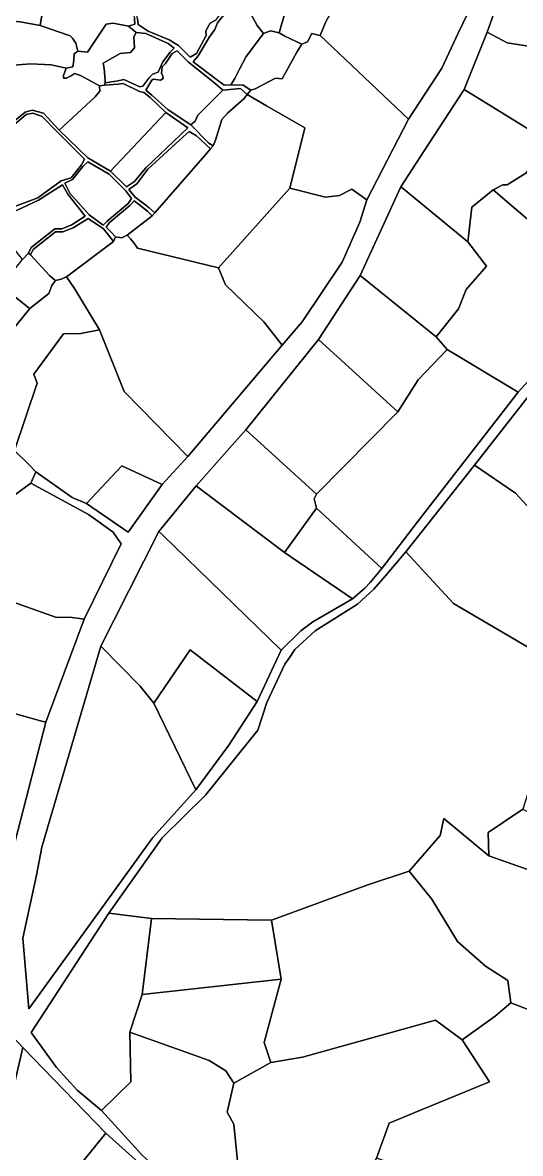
# Model space of a CAD drawing. Extents: x 542555 to 550520, y 1840485 to 1846995.
# Drawn here: x 549316.4 to 549481.6, y 1843547.3 to 1843922.2 of the extents above; entities that cross this region are included whole.
import ezdxf

# ---------------------------------------------------------------- set-up
doc = ezdxf.new("R2010")
doc.units = 0
doc.layers.add('Level 30', color=7, linetype='Continuous')

msp = doc.modelspace()

# ---------------------------------------------------------------- linework, layer by layer
at = {"layer": 'Level 30'}
for points in [[(549504.54, 1843929.13), (549499.53, 1843918.57), (549495.6, 1843915.58), (549488.5, 1843913.68), (549477.16, 1843915.46), (549470.54, 1843919.01), (549476.5576, 1843935.7804), (549488.09, 1843967.92), (549488.1539, 1843967.9024), (549502.8, 1843963.86), (549500.43, 1843959.49), (549498.75, 1843951.69), (549499.57, 1843948.6), (549500.53, 1843943.71), (549498.47, 1843940.71), (549497.6, 1843935.78), (549498.46, 1843931.69)], [(549405.04, 1843931.16), (549401.56, 1843918.84), (549398.61, 1843919.42), (549396.36, 1843918.6), (549394.16, 1843921.17), (549391.52, 1843926.09), (549386.72, 1843926.81), (549384.19, 1843926.68), (549381.7, 1843924.81), (549378.22, 1843928.71), (549375.78, 1843932.37), (549375.12, 1843934.51), (549378.07, 1843935.94), (549404.94, 1843945.87), (549406.66, 1843944.98), (549408.59, 1843944.1)], [(549415.53, 1843947.04), (549421.87, 1843941.92), (549423.22, 1843939.4), (549423.08, 1843936.71), (549420.5, 1843928.64), (549417.34, 1843923.21), (549416.9374, 1843922.2537), (549415.1, 1843917.89), (549414.5186, 1843918.0449), (549412.36, 1843918.62), (549410.91, 1843915.78), (549409.04, 1843915.05), (549403.4, 1843917.66), (549401.56, 1843918.84), (549405.04, 1843931.16), (549408.59, 1843944.1), (549413.09, 1843945.3)], [(549353.48, 1843923.52), (549353.62, 1843921.61), (549351.5, 1843920.95), (549346.4, 1843921.99), (549344.14, 1843921.67), (549337.86, 1843912.41), (549334.74, 1843912.74), (549333.99, 1843915.37), (549332.91, 1843917), (549332.14, 1843917.79), (549322.16, 1843921.17), (549322.66, 1843923.94), (549323.9, 1843927.67), (549320.38, 1843937.08), (549321.64, 1843938.97), (549326.37, 1843939.59), (549327.51, 1843941.52), (549337.48, 1843942.11), (549344.46, 1843942.74), (549346.85, 1843943.27), (549348.19, 1843941.37), (549350.81, 1843934.36), (549351.83, 1843930.97)], [(549375.12, 1843934.51), (549375.78, 1843932.37), (549378.22, 1843928.71), (549381.7, 1843924.81), (549380.4, 1843923.03), (549378.56, 1843921.94), (549377.16, 1843919.44), (549377.32, 1843917.91), (549374.05, 1843911.99), (549371.94, 1843910.74), (549368.09, 1843914.6), (549365.03, 1843916.46), (549358.04, 1843919.33), (549354.76, 1843921.58), (549354.45, 1843923.57), (549352.85, 1843930.77), (549354.75, 1843931.91), (549364.2, 1843936.72), (549365.68, 1843936.69), (549373.17, 1843935.14)], [(549322.66, 1843923.94), (549322.16, 1843921.17), (549315.57, 1843922.44), (549311.94, 1843922.74), (549305.27, 1843916.08), (549304.35, 1843916.79), (549302.91, 1843919.16), (549302.82, 1843920.27), (549304.9, 1843922.36), (549305.31, 1843924.27), (549309.35, 1843925.48), (549323.9, 1843927.67)], [(549386.77, 1843903.62), (549385.49, 1843901.59), (549383.26, 1843901.42), (549381.09, 1843903.07), (549372.92, 1843909.19), (549374.65, 1843911.19), (549378.41, 1843917.48), (549380.15, 1843919.94), (549381, 1843922.11), (549382.57, 1843924.1), (549384.57, 1843925.75), (549384.19, 1843926.68), (549386.72, 1843926.81), (549391.52, 1843926.09), (549394.16, 1843921.17), (549396.36, 1843918.6), (549390.51, 1843910.92), (549388.31, 1843906.69)], [(549322.16, 1843921.17), (549332.14, 1843917.79), (549332.91, 1843917), (549333.99, 1843915.37), (549334.74, 1843912.74), (549333.49, 1843911.77), (549333.39, 1843909.77), (549333, 1843907.51), (549330.85, 1843907.04), (549325.84, 1843908.2), (549319.05, 1843908.46), (549311.89, 1843907.99), (549310.03, 1843908.44), (549309.25, 1843910.35), (549306.19, 1843913.98), (549305.27, 1843916.08), (549311.94, 1843922.74), (549315.57, 1843922.44)], [(549343.75, 1843903.08), (549343.78, 1843902.17), (549343.56, 1843901.41), (549341.89, 1843901.19), (549335.54, 1843904.65), (549333.59, 1843905.31), (549332.27, 1843904.41), (549330.93, 1843903.74), (549329.92, 1843903.79), (549329.92, 1843904.68), (549330.85, 1843907.04), (549333, 1843907.51), (549333.39, 1843909.77), (549333.49, 1843911.77), (549334.74, 1843912.74), (549337.86, 1843912.41), (549344.14, 1843921.67), (549346.4, 1843921.99), (549351.5, 1843920.95), (549354.02, 1843918.88), (549353.29, 1843917.48), (549353.45, 1843913.85), (549352.23, 1843912.23), (549348.79, 1843911.95), (549343.12, 1843908.75), (549343.43, 1843906.96)], [(549393.59, 1843900.24), (549392.1, 1843899.79), (549389.57, 1843901.47), (549385.49, 1843901.59), (549386.77, 1843903.62), (549388.31, 1843906.69), (549390.51, 1843910.92), (549396.36, 1843918.6), (549398.61, 1843919.42), (549401.56, 1843918.84), (549403.4, 1843917.66), (549409.04, 1843915.05), (549407.32, 1843912.41), (549402.49, 1843903.54), (549400.24, 1843903.8)], [(549364.71, 1843915.24), (549366.7, 1843913.73), (549365.33, 1843912.35), (549362.86, 1843909.18), (549361.31, 1843905.77), (549359.53, 1843905.03), (549358.31, 1843903.79), (549356.27, 1843901.12), (549355.23, 1843900.88), (549349.99, 1843903.27), (549348.04, 1843902.88), (549343.78, 1843902.17), (549343.75, 1843903.08), (549343.43, 1843906.96), (549343.12, 1843908.75), (549348.79, 1843911.95), (549352.23, 1843912.23), (549353.45, 1843913.85), (549353.29, 1843917.48), (549354.02, 1843918.88), (549357.24, 1843918.61)], [(549415.1, 1843917.89), (549444.41, 1843890.19), (549430.57, 1843863.47), (549425.6, 1843866.94), (549421.5, 1843864.81), (549416.91, 1843864.25), (549405.07, 1843867.25), (549410.01, 1843887.28), (549406.41, 1843889.38), (549397.3503, 1843894.5853), (549390.85, 1843898.32), (549392.1, 1843899.79), (549393.59, 1843900.24), (549400.24, 1843903.8), (549402.49, 1843903.54), (549407.32, 1843912.41), (549409.04, 1843915.05), (549410.91, 1843915.78), (549412.36, 1843918.62), (549414.5186, 1843918.0449)], [(549505.11, 1843906.03), (549494.6, 1843888.23), (549491.48, 1843882.4), (549462.94, 1843899.98), (549470.54, 1843919.01), (549477.16, 1843915.46), (549488.5, 1843913.68), (549495.6, 1843915.58), (549499.53, 1843918.57)], [(549373.61, 1843889.55), (549372.18, 1843888.25), (549364.7, 1843893.23), (549359.21, 1843898.08), (549357.29, 1843899.8), (549359.22, 1843903.06), (549359.76, 1843903.4), (549362.14, 1843903.08), (549363.07, 1843903.7), (549362.9, 1843904.44), (549362.47, 1843905.37), (549362.71, 1843907.5), (549363.75, 1843908.67), (549365.96, 1843911.94), (549367.63, 1843912.78), (549371.44, 1843909.08), (549380.2, 1843902.1), (549382.86, 1843899.8), (549374.52, 1843891.51)], [(549363.93, 1843892.37), (549345.59, 1843872.93), (549338, 1843877.33), (549328.55, 1843886.51), (549340.5, 1843897.58), (549342.02, 1843899.5), (549341.89, 1843901.19), (549343.56, 1843901.41), (549348.12, 1843901.82), (549349.75, 1843902.02), (549355.16, 1843899.34), (549356.56, 1843898.95), (549358.71, 1843897.36)], [(549390.85, 1843898.32), (549397.3503, 1843894.5853), (549406.41, 1843889.38), (549410.01, 1843887.28), (549405.07, 1843867.25), (549381.38, 1843840.84), (549354.47, 1843847.45), (549353.23, 1843849.16), (549352.17, 1843850.48), (549351.05, 1843851.74), (549359.33, 1843858.09), (549360.3, 1843859.07), (549376.8619, 1843878.1198), (549378.74, 1843880.28), (549379.58, 1843881.36), (549380.36, 1843883.19), (549382.43, 1843890.02), (549384.34, 1843892.16), (549389.74, 1843896.93)], [(549380.36, 1843883.19), (549379.58, 1843881.36), (549378.15, 1843882.21), (549372.18, 1843888.25), (549373.61, 1843889.55), (549374.52, 1843891.51), (549382.86, 1843899.8), (549388.69, 1843900.33), (549390.85, 1843898.32), (549389.74, 1843896.93), (549384.34, 1843892.16), (549382.43, 1843890.02)], [(549462.94, 1843899.98), (549491.48, 1843882.4), (549483.35, 1843872.25), (549477.19, 1843868.4), (549475.68, 1843868.36), (549472.53, 1843866.7), (549465.46, 1843861.01), (549464.11, 1843849.53), (549442.8231, 1843866.9535), (549441.85, 1843867.75), (549449.6205, 1843879.625)], [(549322.83, 1843891.09), (549327.99, 1843885.87), (549336.94, 1843876.89), (549335.87, 1843875.06), (549332.47, 1843870.76), (549329.18, 1843869.68), (549321.41, 1843864.04), (549310.51, 1843859.98), (549306.26, 1843864.26), (549297.39, 1843874.2), (549304.67, 1843879.53), (549312.14, 1843887.12), (549317.57, 1843891.74), (549319.73, 1843892.18)], [(549327.99, 1843885.87), (549322.83, 1843891.09), (549319.73, 1843892.18), (549317.57, 1843891.74), (549312.14, 1843887.12), (549304.67, 1843879.53), (549297.39, 1843874.2), (549306.26, 1843864.26), (549310.51, 1843859.98), (549321.41, 1843864.04), (549329.18, 1843869.68), (549332.47, 1843870.76), (549335.87, 1843875.06), (549336.94, 1843876.89)], [(549363.93, 1843892.37), (549371.15, 1843887.34), (549357.25, 1843873.99), (549353.51, 1843869.51), (549350.8, 1843867.72), (549345.59, 1843872.93)], [(549376.8619, 1843878.1198), (549360.3, 1843859.07), (549358.38, 1843860.73), (549356.7766, 1843861.9782), (549353.73, 1843864.35), (549351.57, 1843866.83), (549354.27, 1843868.69), (549357.89, 1843873.62), (549369.6, 1843884.35), (549371.67, 1843886.11), (549374.1, 1843884.61), (549378.74, 1843880.28)], [(549494.6, 1843888.23), (549544.23, 1843867.88), (549531.21, 1843853.45), (549511.45, 1843833.46), (549472.53, 1843866.7), (549475.68, 1843868.36), (549477.19, 1843868.4), (549483.35, 1843872.25), (549491.48, 1843882.4)], [(549350.52, 1843866.49), (549352.56, 1843863.88), (549351.44, 1843862.17), (549344.45, 1843856.34), (549343.13, 1843854.98), (549338.43, 1843858.46), (549332.03, 1843865.66), (549330.41, 1843868.89), (549332.96, 1843870.2), (549336.4, 1843874.42), (549338.04, 1843876.06), (549345.08, 1843871.96)], [(549352.56, 1843863.88), (549350.52, 1843866.49), (549345.08, 1843871.96), (549338.04, 1843876.06), (549336.4, 1843874.42), (549332.96, 1843870.2), (549330.41, 1843868.89), (549332.03, 1843865.66), (549338.43, 1843858.46), (549343.13, 1843854.98), (549344.45, 1843856.34), (549351.44, 1843862.17)], [(549337.16, 1843857.96), (549332.54, 1843854.99), (549329.38, 1843853.81), (549327.07, 1843853.79), (549319.21, 1843847.66), (549318.28, 1843845.78), (549316.29, 1843843.59), (549307.39, 1843854.92), (549310.85, 1843858.23), (549321.69, 1843863.36), (549329.58, 1843868.36), (549331.35, 1843865.34)], [(549405.07, 1843867.25), (549416.91, 1843864.25), (549421.5, 1843864.81), (549425.6, 1843866.94), (549430.57, 1843863.47), (549428.31, 1843855.99), (549422.44, 1843842.72), (549409.12, 1843823), (549402.5, 1843815.28), (549396.4, 1843823), (549383.7, 1843835.25), (549381.38, 1843840.84)], [(549461.02, 1843827.31), (549453.59, 1843818.05), (549428.42, 1843838.29), (549433.9257, 1843850.3672), (549441.85, 1843867.75), (549442.8231, 1843866.9535), (549464.11, 1843849.53), (549470.33, 1843841.39), (549463.56, 1843833.68)], [(549472.53, 1843866.7), (549511.45, 1843833.46), (549480.77, 1843799.6), (549457.22, 1843813.82), (549453.59, 1843818.05), (549461.02, 1843827.31), (549463.56, 1843833.68), (549470.33, 1843841.39), (549464.11, 1843849.53), (549465.46, 1843861.01)], [(549359.33, 1843858.09), (549351.05, 1843851.74), (549349.34, 1843850.79), (549347.16, 1843851.19), (549345.4847, 1843852.9035), (549344.09, 1843854.33), (549345.08, 1843855.75), (549351.92, 1843861.51), (549353.38, 1843863.14), (549355.8399, 1843861.2255), (549357.8, 1843859.7)], [(549344.5256, 1843852.1328), (549346.58, 1843849.58), (549330.99, 1843837.9), (549329.13, 1843837.07), (549327.33, 1843836.65), (549326.9589, 1843836.9469), (549325.28, 1843838.29), (549318.97, 1843845.22), (549319.89, 1843846.98), (549327.3, 1843852.81), (549329.74, 1843852.81), (549333.13, 1843854.13), (549338.1, 1843857.21), (549343.2, 1843853.78)], [(549381.38, 1843840.84), (549383.7, 1843835.25), (549396.4, 1843823), (549402.5, 1843815.28), (549371.16, 1843778.28), (549350.11, 1843799.91), (549341.9, 1843820.3), (549333.56, 1843833.97), (549330.99, 1843837.9), (549346.58, 1843849.58), (549347.16, 1843851.19), (549349.34, 1843850.79), (549351.05, 1843851.74), (549352.17, 1843850.48), (549353.23, 1843849.16), (549354.47, 1843847.45)], [(549318.97, 1843845.22), (549325.28, 1843838.29), (549326.9589, 1843836.9469), (549327.33, 1843836.65), (549326.08, 1843835.01), (549325.13, 1843832.38), (549318.79, 1843827.37), (549318.0049, 1843827.9896), (549308.88, 1843835.19), (549312.39, 1843838.7), (549316.29, 1843843.59), (549318.28, 1843845.78)], [(549453.59, 1843818.05), (549457.22, 1843813.82), (549447.61, 1843803.73), (549440.87, 1843793.08), (549414.54, 1843817.1), (549428.42, 1843838.29)], [(549308.88, 1843835.19), (549318.0049, 1843827.9896), (549318.79, 1843827.37), (549312.21, 1843819.33), (549302.14, 1843806.41), (549299.09, 1843806), (549298.4533, 1843806.3358), (549296.17, 1843807.54), (549284.6, 1843817.77), (549286.42, 1843820.03), (549301.04, 1843834.75), (549305.69, 1843833.02)], [(549341.9, 1843820.3), (549350.11, 1843799.91), (549371.16, 1843778.28), (549362.64, 1843769.09), (549349.26, 1843775.28), (549337.54, 1843762.76), (549332.81, 1843764.77), (549320.81, 1843773.29), (549318.36, 1843775.74), (549313.63, 1843780.29), (549321.16, 1843802.61), (549320.12, 1843805.64), (549329.91, 1843818.97), (549335.64, 1843819.15)], [(549414.54, 1843817.1), (549440.87, 1843793.08), (549413.9, 1843765.89), (549390.41, 1843787.16)], [(549457.22, 1843813.82), (549480.77, 1843799.6), (549447.45, 1843756.61), (549435.62, 1843741.21), (549413.9, 1843761.18), (549413.11, 1843764.28), (549413.9, 1843765.89), (549440.87, 1843793.08), (549447.61, 1843803.73)], [(549513.49, 1843769.3), (549507, 1843761.85), (549493.81, 1843748.86), (549484.86, 1843760.8), (549479.91, 1843766.13), (549466.35, 1843775.42), (549484.24, 1843798.3), (549510.92, 1843775.02), (549515.15, 1843771.09)], [(549413.11, 1843764.28), (549413.9, 1843761.18), (549403.24, 1843746.49), (549374.9765, 1843767.8491), (549373.93, 1843768.64), (549385.0418, 1843781.1273), (549390.41, 1843787.16), (549413.9, 1843765.89)], [(549337.54, 1843762.76), (549349.26, 1843775.28), (549362.64, 1843769.09), (549351.44, 1843753.27)], [(549493.81, 1843748.86), (549497.39, 1843738.2), (549502.13, 1843729.78), (549511.82, 1843720.65), (549497.05, 1843707.44), (549459.36, 1843729.59), (549443.58, 1843746.77), (549466.35, 1843775.42), (549479.91, 1843766.13), (549484.86, 1843760.8)], [(549346.44, 1843753.2), (549349.11, 1843749.41), (549336.78, 1843724.41), (549332.04, 1843725.07), (549327.57, 1843724.91), (549293.05, 1843737.18), (549298.33, 1843747.63), (549300.87, 1843754.55), (549307.84, 1843761.28), (549319.1, 1843769.46), (549338.26, 1843759.04)], [(549403.24, 1843746.49), (549425.85, 1843731.17), (549412.67, 1843723.51), (549408.67, 1843720.55), (549402.2, 1843714.12), (549363.0004, 1843752.0953), (549361.54, 1843753.51), (549373.93, 1843768.64), (549374.9765, 1843767.8491)], [(549413.9, 1843761.18), (549435.62, 1843741.21), (549431.67, 1843736.57), (549429.89, 1843734.71), (549425.85, 1843731.17), (549403.24, 1843746.49)], [(549361.54, 1843753.51), (549363.0004, 1843752.0953), (549402.2, 1843714.12), (549394.21, 1843697.1), (549371.93, 1843714.19), (549359.94, 1843696.59), (549355.35, 1843702.2), (549342.35, 1843715.48), (549346.7439, 1843724.1877)], [(549497.05, 1843707.44), (549482.35, 1843661.45), (549470.89, 1843653.7), (549471.09, 1843645.96), (549456.17, 1843658.35), (549454.95, 1843652.69), (549444.67, 1843640.79), (549430.89, 1843636.33), (549398.93, 1843624.59), (549359.17, 1843625.1), (549345.03, 1843626.95), (549362.71, 1843651.87), (549377.01, 1843666.04), (549394.38, 1843687.6), (549397.43, 1843696.72), (549403.38, 1843709.49), (549405.02, 1843711.74), (549406.76, 1843714.29), (549413.4, 1843720.54), (549427.47, 1843729.39), (549432.89, 1843734.31), (549436.7, 1843738.62), (549443.58, 1843746.77), (549459.36, 1843729.59)], [(549336.78, 1843724.41), (549330.145, 1843706.6126), (549324.03, 1843690.21), (549322.2799, 1843690.7013), (549288.69, 1843700.13), (549291.42, 1843736.22), (549293.05, 1843737.18), (549327.57, 1843724.91), (549332.04, 1843725.07)], [(549359.94, 1843696.59), (549373.87, 1843667.86), (549359.56, 1843652.05), (549318.45, 1843595.15), (549316.45, 1843618.68), (549321.01, 1843639.51), (549322.77, 1843648.84), (549342.35, 1843715.48), (549355.35, 1843702.2)], [(549359.94, 1843696.59), (549371.93, 1843714.19), (549394.21, 1843697.1), (549384.83, 1843682.59), (549373.87, 1843667.86)], [(549288.69, 1843700.13), (549322.2799, 1843690.7013), (549324.03, 1843690.21), (549312.89, 1843646.96), (549307.6883, 1843649.075), (549285.59, 1843658.06), (549288.89, 1843665.47), (549277.7, 1843676.33), (549281.21, 1843679.11), (549283.94, 1843683.2), (549284.94, 1843688.86)], [(549482.35, 1843661.45), (549508.49, 1843648.85), (549517.67, 1843643.55), (549511.94, 1843631.55), (549471.09, 1843645.96), (549470.89, 1843653.7)], [(549471.09, 1843645.96), (549511.94, 1843631.55), (549510.64, 1843618.42), (549510.0489, 1843613.2041), (549509.9, 1843611.89), (549506.14, 1843600.15), (549505.7101, 1843599.305), (549498.86, 1843585.84), (549495.6, 1843590.52), (549478.33, 1843597.23), (549477.44, 1843604.6), (549469.96, 1843609.38), (549460.71, 1843617.49), (549452.21, 1843631.59), (549444.67, 1843640.79), (549454.95, 1843652.69), (549456.17, 1843658.35)], [(549444.67, 1843640.79), (549452.21, 1843631.59), (549460.71, 1843617.49), (549469.96, 1843609.38), (549477.44, 1843604.6), (549478.33, 1843597.23), (549473.22, 1843592.78), (549462.19, 1843584.9), (549453.35, 1843591.43), (549409.21, 1843579.21), (549398.74, 1843577.39), (549396.57, 1843584.02), (549399.48, 1843595.22), (549402.13, 1843605.06), (549398.93, 1843624.59), (549430.89, 1843636.33)], [(549345.03, 1843626.95), (549359.17, 1843625.1), (549356, 1843599.91), (549352.01, 1843587.5), (549352.26, 1843570.99), (549342.52, 1843561.48), (549334.44, 1843568.26), (549327.67, 1843575.79), (549319.26, 1843587.32)], [(549398.93, 1843624.59), (549402.13, 1843605.06), (549356, 1843599.91), (549359.17, 1843625.1)], [(549396.57, 1843584.02), (549398.74, 1843577.39), (549386.45, 1843570.6), (549383.86, 1843574.59), (549378.25, 1843578.06), (549352.01, 1843587.5), (549356, 1843599.91), (549402.13, 1843605.06), (549399.48, 1843595.22)], [(549478.33, 1843597.23), (549495.6, 1843590.52), (549498.86, 1843585.84), (549494.76, 1843565.35), (549494.63, 1843555.29), (549494.94, 1843549.75), (549496.48, 1843541.77), (549496.3, 1843536.86), (549497, 1843532.3), (549496.81, 1843525.14), (549481, 1843530.84), (549464.21, 1843535.23), (549433.77, 1843545.69), (549437.98, 1843557.27), (549446.52, 1843560.86), (549471.25, 1843571.05), (549462.19, 1843584.9), (549473.22, 1843592.78)], [(549462.19, 1843584.9), (549471.25, 1843571.05), (549446.52, 1843560.86), (549437.98, 1843557.27), (549433.77, 1843545.69), (549426.19, 1843534.39), (549415.54, 1843513.1), (549404.22, 1843499.16), (549375.9, 1843528.36), (549388.78, 1843533.53), (549386.49, 1843556.92), (549384.22, 1843560.9), (549386.45, 1843570.6), (549398.74, 1843577.39), (549409.21, 1843579.21), (549453.35, 1843591.43)], [(549386.45, 1843570.6), (549384.22, 1843560.9), (549386.49, 1843556.92), (549388.78, 1843533.53), (549375.9, 1843528.36), (549355.97, 1843546.79), (549342.52, 1843561.48), (549352.26, 1843570.99), (549352.01, 1843587.5), (549378.25, 1843578.06), (549383.86, 1843574.59)], [(549343.98, 1843553.95), (549317.46, 1843521.32), (549304.46, 1843497.69), (549292.04, 1843482.21), (549287.99, 1843480.69), (549278.162, 1843489.0696), (549275.98, 1843490.93), (549286.21, 1843507.03), (549287.333, 1843508.703), (549294.07, 1843518.74), (549301.94, 1843531.88), (549305.67, 1843540.92), (549309.04, 1843550.35), (549316.43, 1843582.4)], [(549369.88, 1843530.05), (549352.93, 1843504.06), (549349.26, 1843507.89), (549317.46, 1843521.32), (549343.98, 1843553.95), (549354.88, 1843544.22)]]:
    msp.add_lwpolyline(points, close=True, dxfattribs=at)
for points in [[(549312.89, 1843646.96), (549324.03, 1843690.21), (549330.145, 1843706.6126), (549336.78, 1843724.41), (549349.11, 1843749.41), (549346.44, 1843753.2), (549338.26, 1843759.04), (549319.1, 1843769.46), (549320.81, 1843773.29), (549332.81, 1843764.77), (549337.54, 1843762.76), (549351.44, 1843753.27), (549362.64, 1843769.09), (549371.16, 1843778.28), (549402.5, 1843815.28), (549409.12, 1843823), (549422.44, 1843842.72), (549428.31, 1843855.99), (549430.57, 1843863.47), (549444.41, 1843890.19), (549455.51, 1843907.03), (549460.91, 1843918.72), (549471.53, 1843940.81)], [(549471.53, 1843940.81), (549460.91, 1843918.72), (549455.51, 1843907.03), (549444.41, 1843890.19), (549415.1, 1843917.89), (549416.9374, 1843922.2537)], [(549476.5576, 1843935.7804), (549470.54, 1843919.01), (549462.94, 1843899.98), (549449.6205, 1843879.625), (549441.85, 1843867.75), (549433.9257, 1843850.3672), (549428.42, 1843838.29), (549414.54, 1843817.1), (549390.41, 1843787.16), (549385.0418, 1843781.1273), (549373.93, 1843768.64), (549361.54, 1843753.51), (549346.7439, 1843724.1877), (549342.35, 1843715.48), (549322.77, 1843648.84), (549321.01, 1843639.51), (549316.45, 1843618.68), (549318.45, 1843595.15), (549359.56, 1843652.05), (549373.87, 1843667.86), (549384.83, 1843682.59), (549394.21, 1843697.1), (549402.2, 1843714.12), (549408.67, 1843720.55), (549412.67, 1843723.51), (549425.85, 1843731.17), (549429.89, 1843734.71), (549431.67, 1843736.57), (549435.62, 1843741.21), (549447.45, 1843756.61), (549480.77, 1843799.6), (549511.45, 1843833.46)], [(549382.57, 1843924.1), (549381, 1843922.11), (549380.15, 1843919.94), (549378.41, 1843917.48), (549374.65, 1843911.19), (549372.92, 1843909.19), (549381.09, 1843903.07), (549383.26, 1843901.42), (549385.49, 1843901.59), (549389.57, 1843901.47), (549392.1, 1843899.79), (549390.85, 1843898.32), (549388.69, 1843900.33), (549382.86, 1843899.8), (549380.2, 1843902.1), (549371.44, 1843909.08), (549367.63, 1843912.78), (549365.96, 1843911.94), (549363.75, 1843908.67), (549362.71, 1843907.5), (549362.47, 1843905.37), (549362.9, 1843904.44), (549363.07, 1843903.7), (549362.14, 1843903.08), (549359.76, 1843903.4), (549359.22, 1843903.06), (549357.29, 1843899.8), (549359.21, 1843898.08), (549364.7, 1843893.23), (549372.18, 1843888.25), (549378.15, 1843882.21), (549379.58, 1843881.36), (549378.74, 1843880.28), (549374.1, 1843884.61), (549371.67, 1843886.11), (549369.6, 1843884.35), (549357.89, 1843873.62), (549354.27, 1843868.69), (549351.57, 1843866.83), (549353.73, 1843864.35), (549356.7766, 1843861.9782), (549358.38, 1843860.73), (549360.3, 1843859.07), (549359.33, 1843858.09), (549357.8, 1843859.7), (549355.8399, 1843861.2255), (549353.38, 1843863.14), (549351.92, 1843861.51), (549345.08, 1843855.75), (549344.09, 1843854.33), (549345.4847, 1843852.9035), (549347.16, 1843851.19), (549346.58, 1843849.58), (549344.5256, 1843852.1328), (549343.2, 1843853.78), (549338.1, 1843857.21), (549333.13, 1843854.13), (549329.74, 1843852.81), (549327.3, 1843852.81), (549319.89, 1843846.98), (549318.97, 1843845.22), (549318.28, 1843845.78), (549319.21, 1843847.66), (549327.07, 1843853.79), (549329.38, 1843853.81), (549332.54, 1843854.99), (549337.16, 1843857.96), (549331.35, 1843865.34), (549329.58, 1843868.36), (549321.69, 1843863.36), (549310.85, 1843858.23)], [(549311.4, 1843887.69), (549317.23, 1843892.43), (549319.6, 1843893.14), (549323.35, 1843892.14), (549328.55, 1843886.51), (549338, 1843877.33), (549345.59, 1843872.93), (549350.8, 1843867.72), (549353.51, 1843869.51), (549357.25, 1843873.99), (549371.15, 1843887.34), (549363.93, 1843892.37), (549358.71, 1843897.36), (549356.56, 1843898.95), (549355.16, 1843899.34), (549349.75, 1843902.02), (549348.12, 1843901.82), (549343.56, 1843901.41), (549343.78, 1843902.17), (549348.04, 1843902.88), (549349.99, 1843903.27), (549355.23, 1843900.88), (549356.27, 1843901.12), (549358.31, 1843903.79), (549359.53, 1843905.03), (549361.31, 1843905.77), (549362.86, 1843909.18), (549365.33, 1843912.35), (549366.7, 1843913.73), (549364.71, 1843915.24), (549357.24, 1843918.61), (549354.02, 1843918.88), (549351.5, 1843920.95), (549353.62, 1843921.61), (549353.48, 1843923.52)], [(549354.45, 1843923.57), (549354.76, 1843921.58), (549358.04, 1843919.33), (549365.03, 1843916.46), (549368.09, 1843914.6), (549371.94, 1843910.74), (549374.05, 1843911.99), (549377.32, 1843917.91), (549377.16, 1843919.44), (549378.56, 1843921.94), (549380.4, 1843923.03)], [(549311.89, 1843907.99), (549319.05, 1843908.46), (549325.84, 1843908.2), (549330.85, 1843907.04), (549329.92, 1843904.68), (549329.92, 1843903.79), (549330.93, 1843903.74), (549332.27, 1843904.41), (549333.59, 1843905.31), (549335.54, 1843904.65), (549341.89, 1843901.19), (549342.02, 1843899.5), (549340.5, 1843897.58), (549328.55, 1843886.51), (549323.35, 1843892.14), (549319.6, 1843893.14), (549317.23, 1843892.43), (549311.4, 1843887.69)], [(549312.21, 1843819.33), (549318.79, 1843827.37), (549325.13, 1843832.38), (549326.08, 1843835.01), (549327.33, 1843836.65), (549329.13, 1843837.07), (549330.99, 1843837.9), (549333.56, 1843833.97), (549341.9, 1843820.3), (549335.64, 1843819.15), (549329.91, 1843818.97), (549320.12, 1843805.64), (549321.16, 1843802.61), (549313.63, 1843780.29), (549318.36, 1843775.74), (549320.81, 1843773.29), (549319.1, 1843769.46), (549307.84, 1843761.28)], [(549484.24, 1843798.3), (549466.35, 1843775.42), (549443.58, 1843746.77), (549436.7, 1843738.62), (549432.89, 1843734.31), (549427.47, 1843729.39), (549413.4, 1843720.54), (549406.76, 1843714.29), (549405.02, 1843711.74), (549403.38, 1843709.49), (549397.43, 1843696.72), (549394.38, 1843687.6), (549377.01, 1843666.04), (549362.71, 1843651.87), (549345.03, 1843626.95), (549319.26, 1843587.32), (549327.67, 1843575.79), (549334.44, 1843568.26), (549342.52, 1843561.48), (549355.97, 1843546.79)], [(549354.88, 1843544.22), (549343.98, 1843553.95), (549316.43, 1843582.4), (549307.5, 1843591.74)], [(549307.5, 1843591.74), (549316.43, 1843582.4), (549309.04, 1843550.35)]]:
    msp.add_lwpolyline(points, dxfattribs=at)

doc.saveas('drawing.dxf')
